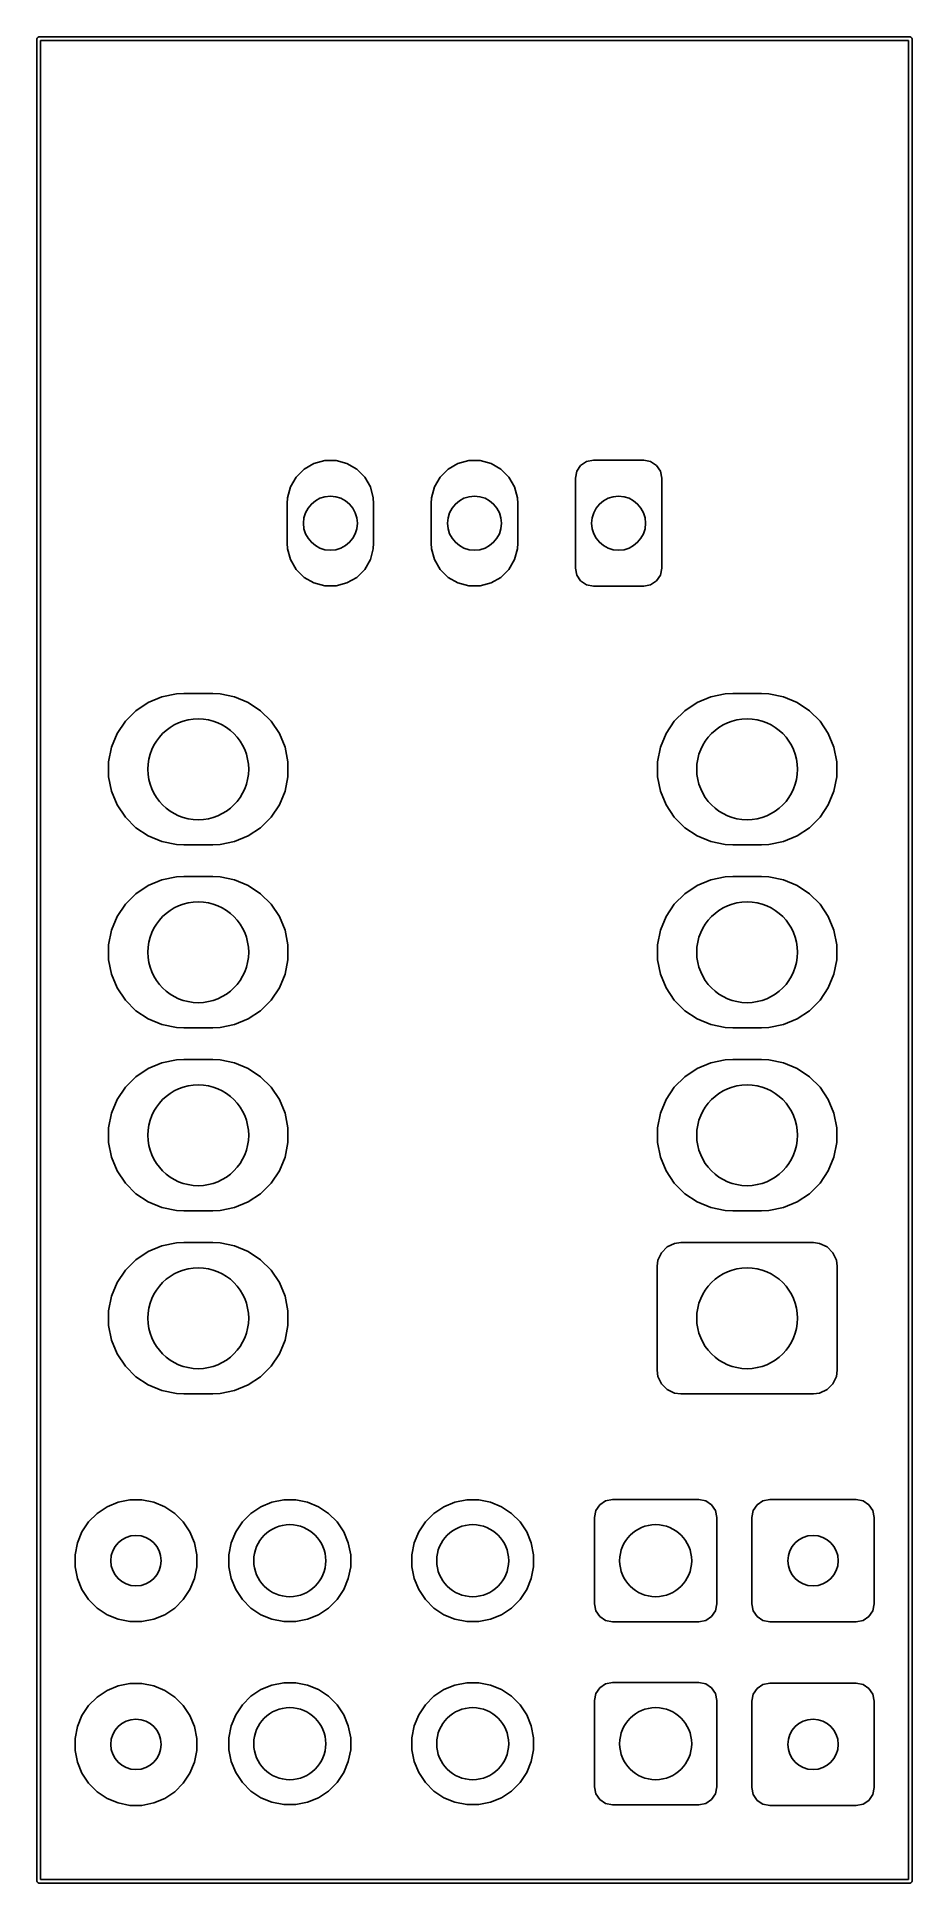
# Model space of a CAD drawing. Extents: x 160.1 to 172.2, y -132.9 to -107.2.
import ezdxf

# ---------------------------------------------------------------- set-up
doc = ezdxf.new("R2010")
doc.units = 0
doc.layers.add('BLACK', color=7, linetype='CONTINUOUS')

msp = doc.modelspace()

# ---------------------------------------------------------------- linework, layer by layer
at = {"layer": 'BLACK', "linetype": 'CONTINUOUS'}
for p, q in [((160.1, -107.275), (160.101903, -107.265433)), ((160.1, -132.85), (160.1, -107.275)), ((160.101903, -107.265433), (160.115433, -107.251903)), ((160.115433, -107.251903), (160.125, -107.25)), ((160.125, -107.25), (172.225, -107.25)), ((160.15, -107.3), (160.15, -132.825)), ((172.2, -107.3), (160.15, -107.3)), ((172.2, -132.825), (172.2, -107.3)), ((172.225, -107.25), (172.234567, -107.251903)), ((172.234567, -107.251903), (172.248097, -107.265433)), ((172.248097, -107.265433), (172.25, -107.275)), ((172.25, -107.275), (172.25, -132.85)), ((163.698988, -113.359743), (163.809743, -113.248988)), ((163.809743, -113.248988), (163.94539, -113.170672)), ((163.94539, -113.170672), (164.096684, -113.130133)), ((164.096684, -113.130133), (164.253316, -113.130133)), ((164.253316, -113.130133), (164.40461, -113.170672)), ((164.40461, -113.170672), (164.540257, -113.248988)), ((164.540257, -113.248988), (164.651012, -113.359743)), ((165.698988, -113.359743), (165.809743, -113.248988)), ((165.809743, -113.248988), (165.94539, -113.170672)), ((165.94539, -113.170672), (166.096684, -113.130133)), ((166.096684, -113.130133), (166.253316, -113.130133)), ((166.253316, -113.130133), (166.40461, -113.170672)), ((166.40461, -113.170672), (166.540257, -113.248988)), ((166.540257, -113.248988), (166.651012, -113.359743)), ((167.59403, -113.279329), (167.648223, -113.198223)), ((167.648223, -113.198223), (167.729329, -113.14403)), ((167.729329, -113.14403), (167.825, -113.125)), ((167.825, -113.125), (168.525, -113.125)), ((168.525, -113.125), (168.620671, -113.14403)), ((168.620671, -113.14403), (168.701777, -113.198223)), ((168.701777, -113.198223), (168.75597, -113.279329)), ((163.580133, -113.646684), (163.620672, -113.49539)), ((163.620672, -113.49539), (163.698988, -113.359743)), ((164.651012, -113.359743), (164.729328, -113.49539)), ((164.729328, -113.49539), (164.769867, -113.646684)), ((165.580133, -113.646684), (165.620672, -113.49539)), ((165.620672, -113.49539), (165.698988, -113.359743)), ((166.651012, -113.359743), (166.729328, -113.49539)), ((166.729328, -113.49539), (166.769867, -113.646684)), ((167.575, -113.375), (167.59403, -113.279329)), ((167.575, -114.625), (167.575, -113.375)), ((168.75597, -113.279329), (168.775, -113.375)), ((168.775, -113.375), (168.775, -114.625)), ((163.575, -113.725), (163.580133, -113.646684)), ((163.575, -114.275), (163.575, -113.725)), ((164.769867, -113.646684), (164.775, -113.725)), ((164.775, -113.725), (164.775, -114.275)), ((165.575, -113.725), (165.580133, -113.646684)), ((165.575, -114.275), (165.575, -113.725)), ((166.769867, -113.646684), (166.775, -113.725)), ((166.775, -113.725), (166.775, -114.275)), ((163.580133, -114.353316), (163.575, -114.275)), ((164.775, -114.275), (164.769867, -114.353316)), ((165.580133, -114.353316), (165.575, -114.275)), ((166.775, -114.275), (166.769867, -114.353316)), ((163.620672, -114.50461), (163.580133, -114.353316)), ((163.698988, -114.640257), (163.620672, -114.50461)), ((164.729328, -114.50461), (164.651012, -114.640257)), ((164.769867, -114.353316), (164.729328, -114.50461)), ((165.620672, -114.50461), (165.580133, -114.353316)), ((165.698988, -114.640257), (165.620672, -114.50461)), ((166.729328, -114.50461), (166.651012, -114.640257)), ((166.769867, -114.353316), (166.729328, -114.50461)), ((163.809743, -114.751012), (163.698988, -114.640257)), ((163.94539, -114.829328), (163.809743, -114.751012)), ((164.540257, -114.751012), (164.40461, -114.829328)), ((164.651012, -114.640257), (164.540257, -114.751012)), ((165.809743, -114.751012), (165.698988, -114.640257)), ((165.94539, -114.829328), (165.809743, -114.751012)), ((166.540257, -114.751012), (166.40461, -114.829328)), ((166.651012, -114.640257), (166.540257, -114.751012)), ((167.59403, -114.720671), (167.575, -114.625)), ((167.648223, -114.801777), (167.59403, -114.720671)), ((168.75597, -114.720671), (168.701777, -114.801777)), ((168.775, -114.625), (168.75597, -114.720671)), ((164.096684, -114.869867), (163.94539, -114.829328)), ((164.253316, -114.869867), (164.096684, -114.869867)), ((164.40461, -114.829328), (164.253316, -114.869867)), ((166.096684, -114.869867), (165.94539, -114.829328)), ((166.253316, -114.869867), (166.096684, -114.869867)), ((166.40461, -114.829328), (166.253316, -114.869867)), ((167.729329, -114.85597), (167.648223, -114.801777)), ((167.825, -114.875), (167.729329, -114.85597)), ((168.525, -114.875), (167.825, -114.875)), ((168.620671, -114.85597), (168.525, -114.875)), ((168.701777, -114.801777), (168.620671, -114.85597)), ((161.473887, -116.603339), (161.645033, -116.488983)), ((161.645033, -116.488983), (161.835201, -116.410213)), ((161.835201, -116.410213), (162.037082, -116.370056)), ((162.037082, -116.370056), (162.14, -116.365)), ((162.14, -116.365), (162.54, -116.365)), ((162.54, -116.365), (162.642918, -116.370056)), ((162.642918, -116.370056), (162.844799, -116.410213)), ((162.844799, -116.410213), (163.034967, -116.488983)), ((163.034967, -116.488983), (163.206113, -116.603339)), ((169.093887, -116.603339), (169.265033, -116.488983)), ((169.265033, -116.488983), (169.455201, -116.410213)), ((169.455201, -116.410213), (169.657082, -116.370056)), ((169.657082, -116.370056), (169.76, -116.365)), ((169.76, -116.365), (170.16, -116.365)), ((170.16, -116.365), (170.262918, -116.370056)), ((170.262918, -116.370056), (170.464799, -116.410213)), ((170.464799, -116.410213), (170.654967, -116.488983)), ((170.654967, -116.488983), (170.826113, -116.603339)), ((161.213983, -116.920033), (161.328339, -116.748887)), ((161.328339, -116.748887), (161.473887, -116.603339)), ((163.206113, -116.603339), (163.351661, -116.748887)), ((163.351661, -116.748887), (163.466017, -116.920033)), ((168.833983, -116.920033), (168.948339, -116.748887)), ((168.948339, -116.748887), (169.093887, -116.603339)), ((170.826113, -116.603339), (170.971661, -116.748887)), ((170.971661, -116.748887), (171.086017, -116.920033)), ((161.135213, -117.110201), (161.213983, -116.920033)), ((163.466017, -116.920033), (163.544787, -117.110201)), ((168.755213, -117.110201), (168.833983, -116.920033)), ((171.086017, -116.920033), (171.164787, -117.110201)), ((161.095056, -117.312082), (161.135213, -117.110201)), ((161.095056, -117.517918), (161.095056, -117.312082)), ((163.544787, -117.110201), (163.584944, -117.312082)), ((163.584944, -117.312082), (163.584944, -117.517918)), ((168.715056, -117.312082), (168.755213, -117.110201)), ((168.715056, -117.517918), (168.715056, -117.312082)), ((171.164787, -117.110201), (171.204944, -117.312082)), ((171.204944, -117.312082), (171.204944, -117.517918)), ((161.135213, -117.719799), (161.095056, -117.517918)), ((163.584944, -117.517918), (163.544787, -117.719799)), ((168.755213, -117.719799), (168.715056, -117.517918)), ((171.204944, -117.517918), (171.164787, -117.719799)), ((161.213983, -117.909967), (161.135213, -117.719799)), ((163.544787, -117.719799), (163.466017, -117.909967)), ((168.833983, -117.909967), (168.755213, -117.719799)), ((171.164787, -117.719799), (171.086017, -117.909967)), ((161.328339, -118.081113), (161.213983, -117.909967)), ((161.473887, -118.226661), (161.328339, -118.081113)), ((163.351661, -118.081113), (163.206113, -118.226661)), ((163.466017, -117.909967), (163.351661, -118.081113)), ((168.948339, -118.081113), (168.833983, -117.909967)), ((169.093887, -118.226661), (168.948339, -118.081113)), ((170.971661, -118.081113), (170.826113, -118.226661)), ((171.086017, -117.909967), (170.971661, -118.081113)), ((161.645033, -118.341017), (161.473887, -118.226661)), ((161.835201, -118.419787), (161.645033, -118.341017)), ((163.034967, -118.341017), (162.844799, -118.419787)), ((163.206113, -118.226661), (163.034967, -118.341017)), ((169.265033, -118.341017), (169.093887, -118.226661)), ((169.455201, -118.419787), (169.265033, -118.341017)), ((170.654967, -118.341017), (170.464799, -118.419787)), ((170.826113, -118.226661), (170.654967, -118.341017)), ((162.037082, -118.459944), (161.835201, -118.419787)), ((162.14, -118.465), (162.037082, -118.459944)), ((162.54, -118.465), (162.14, -118.465)), ((162.642918, -118.459944), (162.54, -118.465)), ((162.844799, -118.419787), (162.642918, -118.459944)), ((169.657082, -118.459944), (169.455201, -118.419787)), ((169.76, -118.465), (169.657082, -118.459944)), ((170.16, -118.465), (169.76, -118.465)), ((170.262918, -118.459944), (170.16, -118.465)), ((170.464799, -118.419787), (170.262918, -118.459944)), ((161.328339, -119.288887), (161.473887, -119.143339)), ((161.473887, -119.143339), (161.645033, -119.028983)), ((161.645033, -119.028983), (161.835201, -118.950213)), ((161.835201, -118.950213), (162.037082, -118.910056)), ((162.037082, -118.910056), (162.14, -118.905)), ((162.14, -118.905), (162.54, -118.905)), ((162.54, -118.905), (162.642918, -118.910056)), ((162.642918, -118.910056), (162.844799, -118.950213)), ((162.844799, -118.950213), (163.034967, -119.028983)), ((163.034967, -119.028983), (163.206113, -119.143339)), ((163.206113, -119.143339), (163.351661, -119.288887)), ((168.948339, -119.288887), (169.093887, -119.143339)), ((169.093887, -119.143339), (169.265033, -119.028983)), ((169.265033, -119.028983), (169.455201, -118.950213)), ((169.455201, -118.950213), (169.657082, -118.910056)), ((169.657082, -118.910056), (169.76, -118.905)), ((169.76, -118.905), (170.16, -118.905)), ((170.16, -118.905), (170.262918, -118.910056)), ((170.262918, -118.910056), (170.464799, -118.950213)), ((170.464799, -118.950213), (170.654967, -119.028983)), ((170.654967, -119.028983), (170.826113, -119.143339)), ((170.826113, -119.143339), (170.971661, -119.288887)), ((161.213983, -119.460033), (161.328339, -119.288887)), ((163.351661, -119.288887), (163.466017, -119.460033)), ((168.833983, -119.460033), (168.948339, -119.288887)), ((170.971661, -119.288887), (171.086017, -119.460033)), ((161.095056, -119.852082), (161.135213, -119.650201)), ((161.135213, -119.650201), (161.213983, -119.460033)), ((163.466017, -119.460033), (163.544787, -119.650201)), ((163.544787, -119.650201), (163.584944, -119.852082)), ((168.715056, -119.852082), (168.755213, -119.650201)), ((168.755213, -119.650201), (168.833983, -119.460033)), ((171.086017, -119.460033), (171.164787, -119.650201)), ((171.164787, -119.650201), (171.204944, -119.852082)), ((161.095056, -120.057918), (161.095056, -119.852082)), ((163.584944, -119.852082), (163.584944, -120.057918)), ((168.715056, -120.057918), (168.715056, -119.852082)), ((171.204944, -119.852082), (171.204944, -120.057918)), ((161.135213, -120.259799), (161.095056, -120.057918)), ((163.584944, -120.057918), (163.544787, -120.259799)), ((168.755213, -120.259799), (168.715056, -120.057918)), ((171.204944, -120.057918), (171.164787, -120.259799)), ((161.213983, -120.449967), (161.135213, -120.259799)), ((163.544787, -120.259799), (163.466017, -120.449967)), ((168.833983, -120.449967), (168.755213, -120.259799)), ((171.164787, -120.259799), (171.086017, -120.449967)), ((161.328339, -120.621113), (161.213983, -120.449967)), ((161.473887, -120.766661), (161.328339, -120.621113)), ((163.351661, -120.621113), (163.206113, -120.766661)), ((163.466017, -120.449967), (163.351661, -120.621113)), ((168.948339, -120.621113), (168.833983, -120.449967)), ((169.093887, -120.766661), (168.948339, -120.621113)), ((170.971661, -120.621113), (170.826113, -120.766661)), ((171.086017, -120.449967), (170.971661, -120.621113)), ((161.645033, -120.881017), (161.473887, -120.766661)), ((161.835201, -120.959787), (161.645033, -120.881017)), ((163.034967, -120.881017), (162.844799, -120.959787)), ((163.206113, -120.766661), (163.034967, -120.881017)), ((169.265033, -120.881017), (169.093887, -120.766661)), ((169.455201, -120.959787), (169.265033, -120.881017)), ((170.654967, -120.881017), (170.464799, -120.959787)), ((170.826113, -120.766661), (170.654967, -120.881017)), ((162.037082, -120.999944), (161.835201, -120.959787)), ((162.14, -121.005), (162.037082, -120.999944)), ((162.54, -121.005), (162.14, -121.005)), ((162.642918, -120.999944), (162.54, -121.005)), ((162.844799, -120.959787), (162.642918, -120.999944)), ((169.657082, -120.999944), (169.455201, -120.959787)), ((169.76, -121.005), (169.657082, -120.999944)), ((170.16, -121.005), (169.76, -121.005)), ((170.262918, -120.999944), (170.16, -121.005)), ((170.464799, -120.959787), (170.262918, -120.999944)), ((161.835201, -121.490213), (162.037082, -121.450056)), ((162.037082, -121.450056), (162.14, -121.445)), ((162.14, -121.445), (162.54, -121.445)), ((162.54, -121.445), (162.642918, -121.450056)), ((162.642918, -121.450056), (162.844799, -121.490213)), ((169.455201, -121.490213), (169.657082, -121.450056)), ((169.657082, -121.450056), (169.76, -121.445)), ((169.76, -121.445), (170.16, -121.445)), ((170.16, -121.445), (170.262918, -121.450056)), ((170.262918, -121.450056), (170.464799, -121.490213)), ((161.328339, -121.828887), (161.473887, -121.683339)), ((161.473887, -121.683339), (161.645033, -121.568983)), ((161.645033, -121.568983), (161.835201, -121.490213)), ((162.844799, -121.490213), (163.034967, -121.568983)), ((163.034967, -121.568983), (163.206113, -121.683339)), ((163.206113, -121.683339), (163.351661, -121.828887)), ((168.948339, -121.828887), (169.093887, -121.683339)), ((169.093887, -121.683339), (169.265033, -121.568983)), ((169.265033, -121.568983), (169.455201, -121.490213)), ((170.464799, -121.490213), (170.654967, -121.568983)), ((170.654967, -121.568983), (170.826113, -121.683339)), ((170.826113, -121.683339), (170.971661, -121.828887)), ((161.213983, -122.000033), (161.328339, -121.828887)), ((163.351661, -121.828887), (163.466017, -122.000033)), ((168.833983, -122.000033), (168.948339, -121.828887)), ((170.971661, -121.828887), (171.086017, -122.000033)), ((161.095056, -122.392082), (161.135213, -122.190201)), ((161.135213, -122.190201), (161.213983, -122.000033)), ((163.466017, -122.000033), (163.544787, -122.190201)), ((163.544787, -122.190201), (163.584944, -122.392082)), ((168.715056, -122.392082), (168.755213, -122.190201)), ((168.755213, -122.190201), (168.833983, -122.000033)), ((171.086017, -122.000033), (171.164787, -122.190201)), ((171.164787, -122.190201), (171.204944, -122.392082)), ((161.095056, -122.597918), (161.095056, -122.392082)), ((163.584944, -122.392082), (163.584944, -122.597918)), ((168.715056, -122.597918), (168.715056, -122.392082)), ((171.204944, -122.392082), (171.204944, -122.597918)), ((161.135213, -122.799799), (161.095056, -122.597918)), ((163.584944, -122.597918), (163.544787, -122.799799)), ((168.755213, -122.799799), (168.715056, -122.597918)), ((171.204944, -122.597918), (171.164787, -122.799799)), ((161.213983, -122.989967), (161.135213, -122.799799)), ((161.328339, -123.161113), (161.213983, -122.989967)), ((163.466017, -122.989967), (163.351661, -123.161113)), ((163.544787, -122.799799), (163.466017, -122.989967)), ((168.833983, -122.989967), (168.755213, -122.799799)), ((168.948339, -123.161113), (168.833983, -122.989967)), ((171.086017, -122.989967), (170.971661, -123.161113)), ((171.164787, -122.799799), (171.086017, -122.989967)), ((161.473887, -123.306661), (161.328339, -123.161113)), ((163.351661, -123.161113), (163.206113, -123.306661)), ((169.093887, -123.306661), (168.948339, -123.161113)), ((170.971661, -123.161113), (170.826113, -123.306661)), ((161.645033, -123.421017), (161.473887, -123.306661)), ((161.835201, -123.499787), (161.645033, -123.421017)), ((162.037082, -123.539944), (161.835201, -123.499787)), ((162.844799, -123.499787), (162.642918, -123.539944)), ((163.034967, -123.421017), (162.844799, -123.499787)), ((163.206113, -123.306661), (163.034967, -123.421017)), ((169.265033, -123.421017), (169.093887, -123.306661)), ((169.455201, -123.499787), (169.265033, -123.421017)), ((169.657082, -123.539944), (169.455201, -123.499787)), ((170.464799, -123.499787), (170.262918, -123.539944)), ((170.654967, -123.421017), (170.464799, -123.499787)), ((170.826113, -123.306661), (170.654967, -123.421017)), ((162.14, -123.545), (162.037082, -123.539944)), ((162.54, -123.545), (162.14, -123.545)), ((162.642918, -123.539944), (162.54, -123.545)), ((169.76, -123.545), (169.657082, -123.539944)), ((170.16, -123.545), (169.76, -123.545)), ((170.262918, -123.539944), (170.16, -123.545)), ((161.835201, -124.030213), (162.037082, -123.990056)), ((162.037082, -123.990056), (162.14, -123.985)), ((162.14, -123.985), (162.54, -123.985)), ((162.54, -123.985), (162.642918, -123.990056)), ((162.642918, -123.990056), (162.844799, -124.030213)), ((168.84992, -124.044341), (168.9532, -123.996181)), ((168.9532, -123.996181), (169.038126, -123.985001)), ((169.038126, -123.985001), (170.881875, -123.985)), ((170.881875, -123.985), (170.9668, -123.996181)), ((170.9668, -123.996181), (171.07008, -124.044341)), ((161.328339, -124.368887), (161.473887, -124.223339)), ((161.473887, -124.223339), (161.645033, -124.108983)), ((161.645033, -124.108983), (161.835201, -124.030213)), ((162.844799, -124.030213), (163.034967, -124.108983)), ((163.034967, -124.108983), (163.206113, -124.223339)), ((163.206113, -124.223339), (163.351661, -124.368887)), ((168.71, -124.313125), (168.721181, -124.2282)), ((168.721181, -124.2282), (168.769341, -124.12492)), ((168.769341, -124.12492), (168.84992, -124.044341)), ((171.07008, -124.044341), (171.150659, -124.12492)), ((171.150659, -124.12492), (171.198819, -124.2282)), ((171.198819, -124.2282), (171.209999, -124.313126)), ((161.213983, -124.540033), (161.328339, -124.368887)), ((163.351661, -124.368887), (163.466017, -124.540033)), ((168.710001, -125.756874), (168.71, -124.313125)), ((171.209999, -124.313126), (171.21, -125.756875)), ((161.095056, -124.932082), (161.135213, -124.730201)), ((161.135213, -124.730201), (161.213983, -124.540033)), ((163.466017, -124.540033), (163.544787, -124.730201)), ((163.544787, -124.730201), (163.584944, -124.932082)), ((161.095056, -125.137918), (161.095056, -124.932082)), ((163.584944, -124.932082), (163.584944, -125.137918)), ((161.135213, -125.339799), (161.095056, -125.137918)), ((163.584944, -125.137918), (163.544787, -125.339799)), ((161.213983, -125.529967), (161.135213, -125.339799)), ((161.328339, -125.701113), (161.213983, -125.529967)), ((163.466017, -125.529967), (163.351661, -125.701113)), ((163.544787, -125.339799), (163.466017, -125.529967)), ((161.473887, -125.846661), (161.328339, -125.701113)), ((163.351661, -125.701113), (163.206113, -125.846661)), ((168.721181, -125.8418), (168.710001, -125.756874)), ((171.21, -125.756875), (171.198819, -125.8418)), ((161.645033, -125.961017), (161.473887, -125.846661)), ((161.835201, -126.039787), (161.645033, -125.961017)), ((162.037082, -126.079944), (161.835201, -126.039787)), ((162.844799, -126.039787), (162.642918, -126.079944)), ((163.034967, -125.961017), (162.844799, -126.039787)), ((163.206113, -125.846661), (163.034967, -125.961017)), ((168.769341, -125.94508), (168.721181, -125.8418)), ((168.84992, -126.025659), (168.769341, -125.94508)), ((168.9532, -126.073819), (168.84992, -126.025659)), ((169.038125, -126.085), (168.9532, -126.073819)), ((170.9668, -126.073819), (170.881874, -126.084999)), ((171.07008, -126.025659), (170.9668, -126.073819)), ((171.150659, -125.94508), (171.07008, -126.025659)), ((171.198819, -125.8418), (171.150659, -125.94508)), ((162.14, -126.085), (162.037082, -126.079944)), ((162.54, -126.085), (162.14, -126.085)), ((162.642918, -126.079944), (162.54, -126.085)), ((170.881874, -126.084999), (169.038125, -126.085)), ((161.074313, -127.650367), (161.228258, -127.586601)), ((161.228258, -127.586601), (161.391685, -127.554093)), ((161.391685, -127.554093), (161.558315, -127.554093)), ((161.558315, -127.554093), (161.721742, -127.586601)), ((161.721742, -127.586601), (161.875687, -127.650367)), ((163.209313, -127.650367), (163.363258, -127.586601)), ((163.363258, -127.586601), (163.526685, -127.554093)), ((163.526685, -127.554093), (163.693315, -127.554093)), ((163.693315, -127.554093), (163.856742, -127.586601)), ((163.856742, -127.586601), (164.010687, -127.650367)), ((165.749313, -127.650367), (165.903258, -127.586601)), ((165.903258, -127.586601), (166.066685, -127.554093)), ((166.066685, -127.554093), (166.233315, -127.554093)), ((166.233315, -127.554093), (166.396742, -127.586601)), ((166.396742, -127.586601), (166.550687, -127.650367)), ((167.913223, -127.623223), (167.994329, -127.56903)), ((167.994329, -127.56903), (168.09, -127.55)), ((168.09, -127.55), (169.29, -127.55)), ((169.29, -127.55), (169.385671, -127.56903)), ((169.385671, -127.56903), (169.466777, -127.623223)), ((170.098223, -127.623223), (170.179329, -127.56903)), ((170.179329, -127.56903), (170.275, -127.55)), ((170.275, -127.55), (171.475, -127.55)), ((171.475, -127.55), (171.570671, -127.56903)), ((171.570671, -127.56903), (171.651777, -127.623223)), ((160.725367, -127.999313), (160.817941, -127.860766)), ((160.817941, -127.860766), (160.935766, -127.742941)), ((160.935766, -127.742941), (161.074313, -127.650367)), ((161.875687, -127.650367), (162.014234, -127.742941)), ((162.014234, -127.742941), (162.132059, -127.860766)), ((162.132059, -127.860766), (162.224633, -127.999313)), ((162.860367, -127.999313), (162.952941, -127.860766)), ((162.952941, -127.860766), (163.070766, -127.742941)), ((163.070766, -127.742941), (163.209313, -127.650367)), ((164.010687, -127.650367), (164.149234, -127.742941)), ((164.149234, -127.742941), (164.267059, -127.860766)), ((164.267059, -127.860766), (164.359633, -127.999313)), ((165.400367, -127.999313), (165.492941, -127.860766)), ((165.492941, -127.860766), (165.610766, -127.742941)), ((165.610766, -127.742941), (165.749313, -127.650367)), ((166.550687, -127.650367), (166.689234, -127.742941)), ((166.689234, -127.742941), (166.807059, -127.860766)), ((166.807059, -127.860766), (166.899633, -127.999313)), ((167.84, -127.8), (167.85903, -127.704329)), ((167.84, -129), (167.84, -127.8)), ((167.85903, -127.704329), (167.913223, -127.623223)), ((169.466777, -127.623223), (169.52097, -127.704329)), ((169.52097, -127.704329), (169.54, -127.8)), ((169.54, -127.8), (169.54, -129)), ((170.025, -127.8), (170.04403, -127.704329)), ((170.025, -129), (170.025, -127.8)), ((170.04403, -127.704329), (170.098223, -127.623223)), ((171.651777, -127.623223), (171.70597, -127.704329)), ((171.70597, -127.704329), (171.725, -127.8)), ((171.725, -127.8), (171.725, -129)), ((160.661601, -128.153258), (160.725367, -127.999313)), ((162.224633, -127.999313), (162.288399, -128.153258)), ((162.796601, -128.153258), (162.860367, -127.999313)), ((164.359633, -127.999313), (164.423399, -128.153258)), ((165.336601, -128.153258), (165.400367, -127.999313)), ((166.899633, -127.999313), (166.963399, -128.153258)), ((160.629093, -128.316685), (160.661601, -128.153258)), ((160.629093, -128.483315), (160.629093, -128.316685)), ((162.288399, -128.153258), (162.320907, -128.316685)), ((162.320907, -128.316685), (162.320907, -128.483315)), ((162.764093, -128.316685), (162.796601, -128.153258)), ((162.764093, -128.483315), (162.764093, -128.316685)), ((164.423399, -128.153258), (164.455907, -128.316685)), ((164.455907, -128.316685), (164.455907, -128.483315)), ((165.304093, -128.316685), (165.336601, -128.153258)), ((165.304093, -128.483315), (165.304093, -128.316685)), ((166.963399, -128.153258), (166.995907, -128.316685)), ((166.995907, -128.316685), (166.995907, -128.483315)), ((160.661601, -128.646742), (160.629093, -128.483315)), ((162.320907, -128.483315), (162.288399, -128.646742)), ((162.796601, -128.646742), (162.764093, -128.483315)), ((164.455907, -128.483315), (164.423399, -128.646742)), ((165.336601, -128.646742), (165.304093, -128.483315)), ((166.995907, -128.483315), (166.963399, -128.646742)), ((160.725367, -128.800687), (160.661601, -128.646742)), ((160.817941, -128.939234), (160.725367, -128.800687)), ((162.224633, -128.800687), (162.132059, -128.939234)), ((162.288399, -128.646742), (162.224633, -128.800687)), ((162.860367, -128.800687), (162.796601, -128.646742)), ((162.952941, -128.939234), (162.860367, -128.800687)), ((164.359633, -128.800687), (164.267059, -128.939234)), ((164.423399, -128.646742), (164.359633, -128.800687)), ((165.400367, -128.800687), (165.336601, -128.646742)), ((165.492941, -128.939234), (165.400367, -128.800687)), ((166.899633, -128.800687), (166.807059, -128.939234)), ((166.963399, -128.646742), (166.899633, -128.800687)), ((160.935766, -129.057059), (160.817941, -128.939234)), ((161.074313, -129.149633), (160.935766, -129.057059)), ((161.228258, -129.213399), (161.074313, -129.149633)), ((161.875687, -129.149633), (161.721742, -129.213399)), ((162.014234, -129.057059), (161.875687, -129.149633)), ((162.132059, -128.939234), (162.014234, -129.057059)), ((163.070766, -129.057059), (162.952941, -128.939234)), ((163.209313, -129.149633), (163.070766, -129.057059)), ((163.363258, -129.213399), (163.209313, -129.149633)), ((164.010687, -129.149633), (163.856742, -129.213399)), ((164.149234, -129.057059), (164.010687, -129.149633)), ((164.267059, -128.939234), (164.149234, -129.057059)), ((165.610766, -129.057059), (165.492941, -128.939234)), ((165.749313, -129.149633), (165.610766, -129.057059)), ((165.903258, -129.213399), (165.749313, -129.149633)), ((166.550687, -129.149633), (166.396742, -129.213399)), ((166.689234, -129.057059), (166.550687, -129.149633)), ((166.807059, -128.939234), (166.689234, -129.057059)), ((167.85903, -129.095671), (167.84, -129)), ((167.913223, -129.176777), (167.85903, -129.095671)), ((169.52097, -129.095671), (169.466777, -129.176777)), ((169.54, -129), (169.52097, -129.095671)), ((170.04403, -129.095671), (170.025, -129)), ((170.098223, -129.176777), (170.04403, -129.095671)), ((171.70597, -129.095671), (171.651777, -129.176777)), ((171.725, -129), (171.70597, -129.095671)), ((161.391685, -129.245907), (161.228258, -129.213399)), ((161.558315, -129.245907), (161.391685, -129.245907)), ((161.721742, -129.213399), (161.558315, -129.245907)), ((163.526685, -129.245907), (163.363258, -129.213399)), ((163.693315, -129.245907), (163.526685, -129.245907)), ((163.856742, -129.213399), (163.693315, -129.245907)), ((166.066685, -129.245907), (165.903258, -129.213399)), ((166.233315, -129.245907), (166.066685, -129.245907)), ((166.396742, -129.213399), (166.233315, -129.245907)), ((167.994329, -129.23097), (167.913223, -129.176777)), ((168.09, -129.25), (167.994329, -129.23097)), ((169.29, -129.25), (168.09, -129.25)), ((169.385671, -129.23097), (169.29, -129.25)), ((169.466777, -129.176777), (169.385671, -129.23097)), ((170.179329, -129.23097), (170.098223, -129.176777)), ((170.275, -129.25), (170.179329, -129.23097)), ((171.475, -129.25), (170.275, -129.25)), ((171.570671, -129.23097), (171.475, -129.25)), ((171.651777, -129.176777), (171.570671, -129.23097)), ((161.074313, -130.200367), (161.228258, -130.136601)), ((161.228258, -130.136601), (161.391685, -130.104093)), ((161.391685, -130.104093), (161.558315, -130.104093)), ((161.558315, -130.104093), (161.721742, -130.136601)), ((161.721742, -130.136601), (161.875687, -130.200367)), ((163.209313, -130.190367), (163.363258, -130.126601)), ((163.363258, -130.126601), (163.526685, -130.094093)), ((163.526685, -130.094093), (163.693315, -130.094093)), ((163.693315, -130.094093), (163.856742, -130.126601)), ((163.856742, -130.126601), (164.010687, -130.190367)), ((165.749313, -130.190367), (165.903258, -130.126601)), ((165.903258, -130.126601), (166.066685, -130.094093)), ((166.066685, -130.094093), (166.233315, -130.094093)), ((166.233315, -130.094093), (166.396742, -130.126601)), ((166.396742, -130.126601), (166.550687, -130.190367)), ((167.85903, -130.244329), (167.913223, -130.163223)), ((167.913223, -130.163223), (167.994329, -130.10903)), ((167.994329, -130.10903), (168.09, -130.09)), ((168.09, -130.09), (169.29, -130.09)), ((169.29, -130.09), (169.385671, -130.10903)), ((169.385671, -130.10903), (169.466777, -130.163223)), ((169.466777, -130.163223), (169.52097, -130.244329)), ((170.04403, -130.254329), (170.098223, -130.173223)), ((170.098223, -130.173223), (170.179329, -130.11903)), ((170.179329, -130.11903), (170.275, -130.1)), ((170.275, -130.1), (171.475, -130.1)), ((171.475, -130.1), (171.570671, -130.11903)), ((171.570671, -130.11903), (171.651777, -130.173223)), ((171.651777, -130.173223), (171.70597, -130.254329)), ((160.725367, -130.549313), (160.817941, -130.410766)), ((160.817941, -130.410766), (160.935766, -130.292941)), ((160.935766, -130.292941), (161.074313, -130.200367)), ((161.875687, -130.200367), (162.014234, -130.292941)), ((162.014234, -130.292941), (162.132059, -130.410766)), ((162.132059, -130.410766), (162.224633, -130.549313)), ((162.860367, -130.539313), (162.952941, -130.400766)), ((162.952941, -130.400766), (163.070766, -130.282941)), ((163.070766, -130.282941), (163.209313, -130.190367)), ((164.010687, -130.190367), (164.149234, -130.282941)), ((164.149234, -130.282941), (164.267059, -130.400766)), ((164.267059, -130.400766), (164.359633, -130.539313)), ((165.400367, -130.539313), (165.492941, -130.400766)), ((165.492941, -130.400766), (165.610766, -130.282941)), ((165.610766, -130.282941), (165.749313, -130.190367)), ((166.550687, -130.190367), (166.689234, -130.282941)), ((166.689234, -130.282941), (166.807059, -130.400766)), ((166.807059, -130.400766), (166.899633, -130.539313)), ((167.84, -130.34), (167.85903, -130.244329)), ((167.84, -131.54), (167.84, -130.34)), ((169.52097, -130.244329), (169.54, -130.34)), ((169.54, -130.34), (169.54, -131.54)), ((170.025, -130.35), (170.04403, -130.254329)), ((170.025, -131.55), (170.025, -130.35)), ((171.70597, -130.254329), (171.725, -130.35)), ((171.725, -130.35), (171.725, -131.55)), ((160.661601, -130.703258), (160.725367, -130.549313)), ((162.224633, -130.549313), (162.288399, -130.703258)), ((162.796601, -130.693258), (162.860367, -130.539313)), ((164.359633, -130.539313), (164.423399, -130.693258)), ((165.336601, -130.693258), (165.400367, -130.539313)), ((166.899633, -130.539313), (166.963399, -130.693258)), ((160.629093, -130.866685), (160.661601, -130.703258)), ((160.629093, -131.033315), (160.629093, -130.866685)), ((162.288399, -130.703258), (162.320907, -130.866685)), ((162.320907, -130.866685), (162.320907, -131.033315)), ((162.764093, -130.856685), (162.796601, -130.693258)), ((162.764093, -131.023315), (162.764093, -130.856685)), ((164.423399, -130.693258), (164.455907, -130.856685)), ((164.455907, -130.856685), (164.455907, -131.023315)), ((165.304093, -130.856685), (165.336601, -130.693258)), ((165.304093, -131.023315), (165.304093, -130.856685)), ((166.963399, -130.693258), (166.995907, -130.856685)), ((166.995907, -130.856685), (166.995907, -131.023315)), ((160.661601, -131.196742), (160.629093, -131.033315)), ((160.725367, -131.350687), (160.661601, -131.196742)), ((162.288399, -131.196742), (162.224633, -131.350687)), ((162.320907, -131.033315), (162.288399, -131.196742)), ((162.796601, -131.186742), (162.764093, -131.023315)), ((162.860367, -131.340687), (162.796601, -131.186742)), ((164.423399, -131.186742), (164.359633, -131.340687)), ((164.455907, -131.023315), (164.423399, -131.186742)), ((165.336601, -131.186742), (165.304093, -131.023315)), ((165.400367, -131.340687), (165.336601, -131.186742)), ((166.963399, -131.186742), (166.899633, -131.340687)), ((166.995907, -131.023315), (166.963399, -131.186742)), ((160.817941, -131.489234), (160.725367, -131.350687)), ((162.224633, -131.350687), (162.132059, -131.489234)), ((162.952941, -131.479234), (162.860367, -131.340687)), ((164.359633, -131.340687), (164.267059, -131.479234)), ((165.492941, -131.479234), (165.400367, -131.340687)), ((166.899633, -131.340687), (166.807059, -131.479234)), ((160.935766, -131.607059), (160.817941, -131.489234)), ((161.074313, -131.699633), (160.935766, -131.607059)), ((161.228258, -131.763399), (161.074313, -131.699633)), ((161.875687, -131.699633), (161.721742, -131.763399)), ((162.014234, -131.607059), (161.875687, -131.699633)), ((162.132059, -131.489234), (162.014234, -131.607059)), ((163.070766, -131.597059), (162.952941, -131.479234)), ((163.209313, -131.689633), (163.070766, -131.597059)), ((163.363258, -131.753399), (163.209313, -131.689633)), ((164.010687, -131.689633), (163.856742, -131.753399)), ((164.149234, -131.597059), (164.010687, -131.689633)), ((164.267059, -131.479234), (164.149234, -131.597059)), ((165.610766, -131.597059), (165.492941, -131.479234)), ((165.749313, -131.689633), (165.610766, -131.597059)), ((165.903258, -131.753399), (165.749313, -131.689633)), ((166.550687, -131.689633), (166.396742, -131.753399)), ((166.689234, -131.597059), (166.550687, -131.689633)), ((166.807059, -131.479234), (166.689234, -131.597059)), ((167.85903, -131.635671), (167.84, -131.54)), ((167.913223, -131.716777), (167.85903, -131.635671)), ((169.52097, -131.635671), (169.466777, -131.716777)), ((169.54, -131.54), (169.52097, -131.635671)), ((170.04403, -131.645671), (170.025, -131.55)), ((170.098223, -131.726777), (170.04403, -131.645671)), ((171.70597, -131.645671), (171.651777, -131.726777)), ((171.725, -131.55), (171.70597, -131.645671)), ((161.391685, -131.795907), (161.228258, -131.763399)), ((161.558315, -131.795907), (161.391685, -131.795907)), ((161.721742, -131.763399), (161.558315, -131.795907)), ((163.526685, -131.785907), (163.363258, -131.753399)), ((163.693315, -131.785907), (163.526685, -131.785907)), ((163.856742, -131.753399), (163.693315, -131.785907)), ((166.066685, -131.785907), (165.903258, -131.753399)), ((166.233315, -131.785907), (166.066685, -131.785907)), ((166.396742, -131.753399), (166.233315, -131.785907)), ((167.994329, -131.77097), (167.913223, -131.716777)), ((168.09, -131.79), (167.994329, -131.77097)), ((169.29, -131.79), (168.09, -131.79)), ((169.385671, -131.77097), (169.29, -131.79)), ((169.466777, -131.716777), (169.385671, -131.77097)), ((170.179329, -131.78097), (170.098223, -131.726777)), ((170.275, -131.8), (170.179329, -131.78097)), ((171.475, -131.8), (170.275, -131.8)), ((171.570671, -131.78097), (171.475, -131.8)), ((171.651777, -131.726777), (171.570671, -131.78097)), ((160.101903, -132.859567), (160.1, -132.85)), ((160.115433, -132.873097), (160.101903, -132.859567)), ((160.125, -132.875), (160.115433, -132.873097)), ((172.225, -132.875), (160.125, -132.875)), ((160.15, -132.825), (172.2, -132.825)), ((172.234567, -132.873097), (172.225, -132.875)), ((172.248097, -132.859567), (172.234567, -132.873097)), ((172.25, -132.85), (172.248097, -132.859567))]:
    msp.add_line(p, q, dxfattribs=at)
at = {"layer": 'BLACK'}
for centre, radius in [((164.175, -114), 0.375), ((166.175, -114), 0.375), ((168.175, -114), 0.375), ((162.34, -117.415), 0.7), ((169.96, -117.415), 0.7), ((162.34, -119.955), 0.7), ((169.96, -119.955), 0.7), ((162.34, -122.495), 0.7), ((169.96, -122.495), 0.7), ((162.34, -125.035), 0.7), ((169.96, -125.035), 0.7), ((161.475, -128.4), 0.35), ((163.61, -128.4), 0.5), ((166.15, -128.4), 0.5), ((168.69, -128.4), 0.5), ((170.875, -128.4), 0.35), ((161.475, -130.95), 0.35), ((163.61, -130.94), 0.5), ((166.15, -130.94), 0.5), ((168.69, -130.94), 0.5), ((170.875, -130.95), 0.35)]:
    msp.add_circle(centre, radius, dxfattribs=at)
at = {"layer": 'WHITE'}
for centre, radius in [((164.175, -114), 0.375), ((166.175, -114), 0.375), ((168.175, -114), 0.375), ((162.34, -117.415), 0.7), ((169.96, -117.415), 0.7), ((162.34, -119.955), 0.7), ((169.96, -119.955), 0.7), ((162.34, -122.495), 0.7), ((169.96, -122.495), 0.7), ((162.34, -125.035), 0.7), ((169.96, -125.035), 0.7), ((161.475, -128.4), 0.35), ((163.61, -128.4), 0.5), ((166.15, -128.4), 0.5), ((168.69, -128.4), 0.5), ((170.875, -128.4), 0.35), ((161.475, -130.95), 0.35), ((163.61, -130.94), 0.5), ((166.15, -130.94), 0.5), ((168.69, -130.94), 0.5), ((170.875, -130.95), 0.35)]:
    msp.add_circle(centre, radius, dxfattribs=at)

doc.saveas('drawing.dxf')
